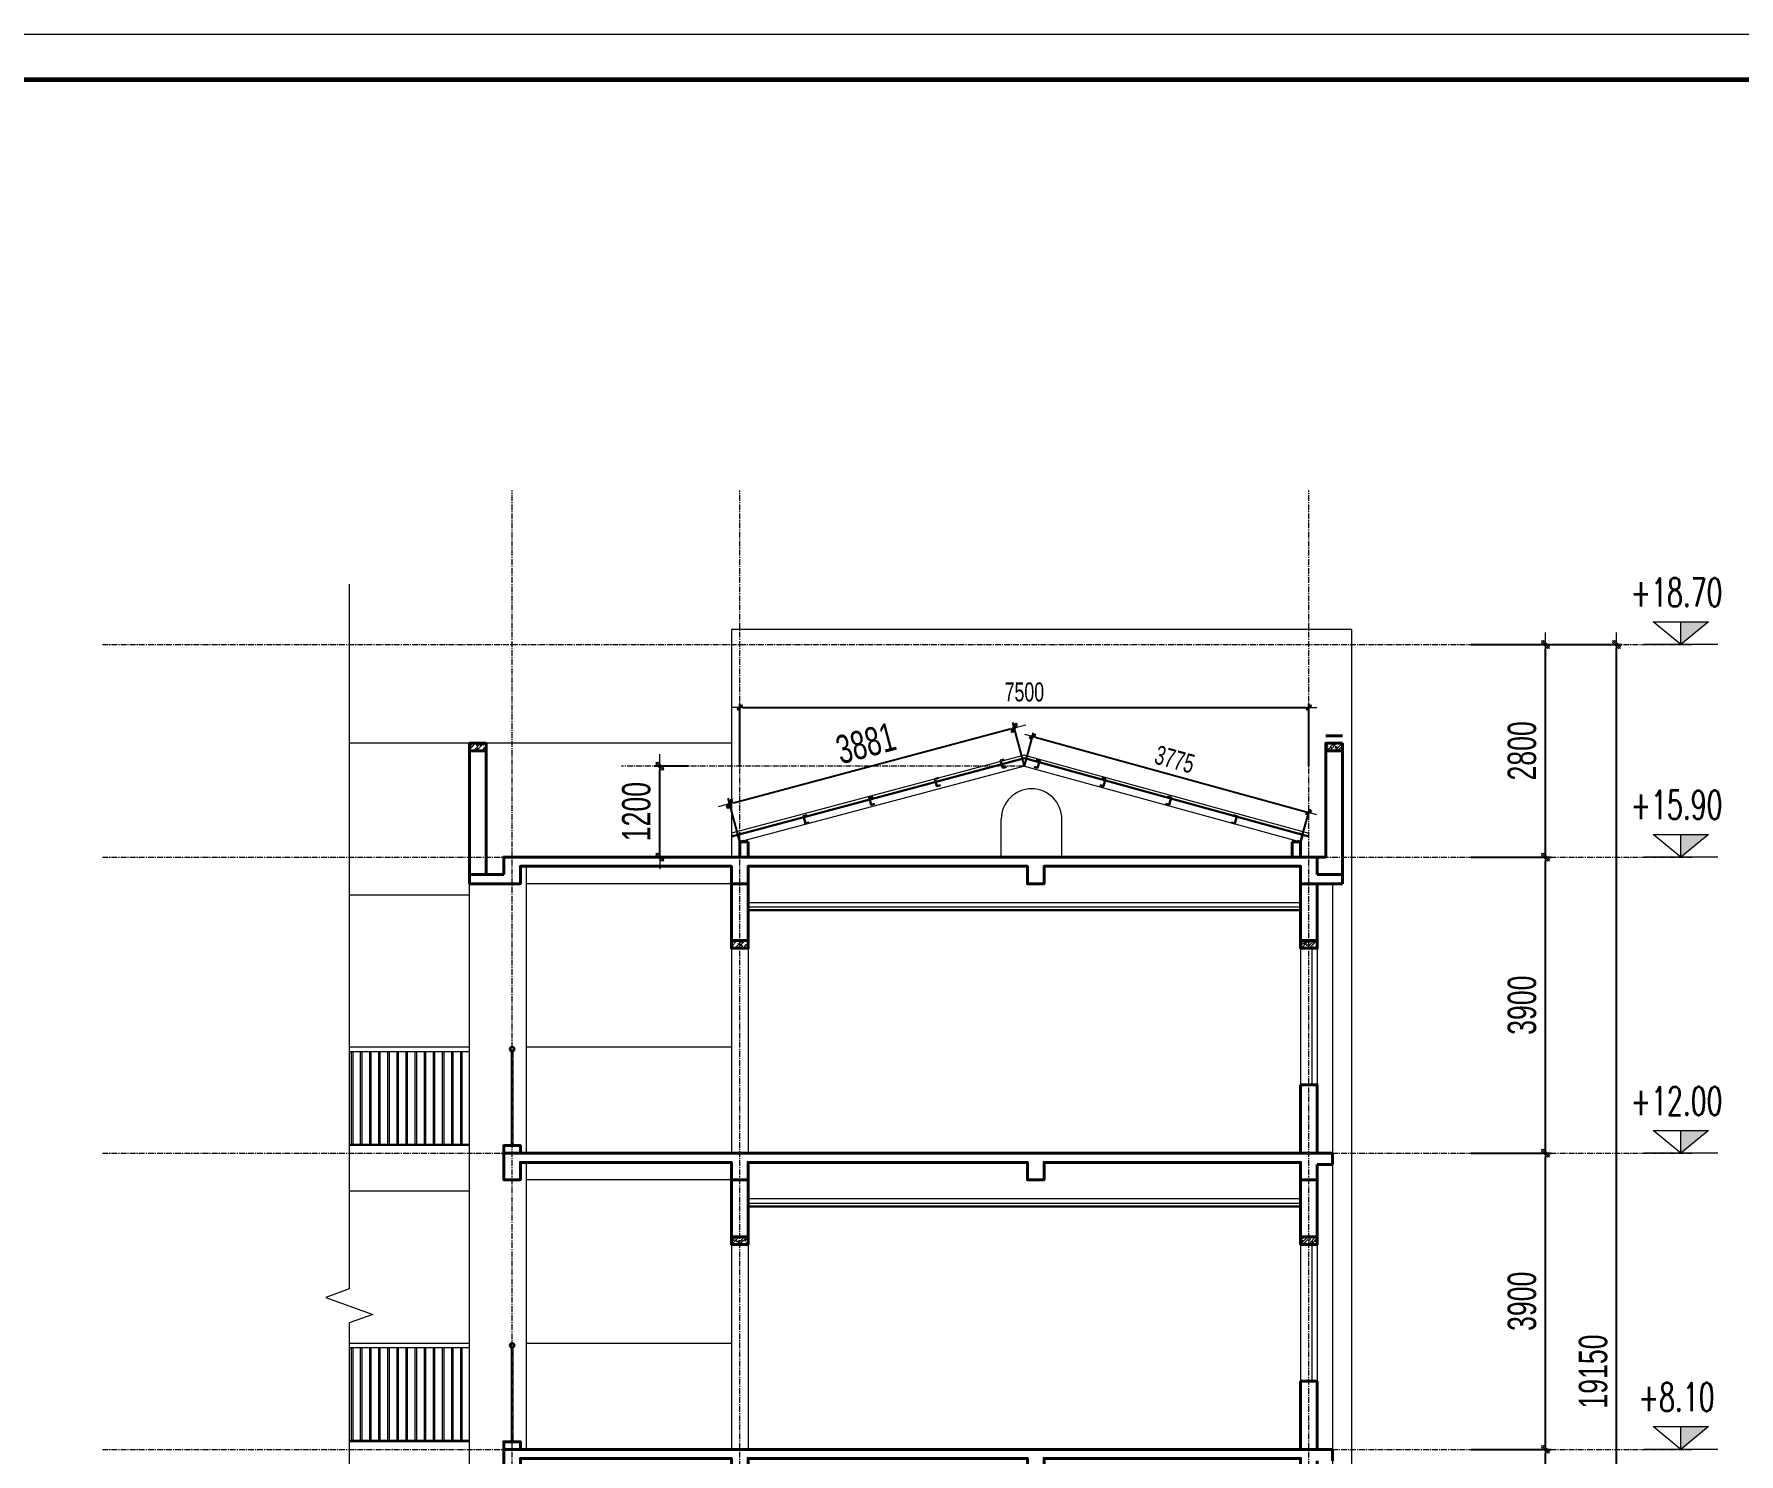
# Model space of a CAD drawing. Header units: millimetres. Extents: x 3174748 to 6019813, y -1021377 to -112338.
# Drawn here: x 3618243 to 3640705, y -275733 to -257033 of the extents above; entities that cross this region are included whole.
import ezdxf
from ezdxf.enums import TextEntityAlignment as Align
from ezdxf.xclip import XClip

# ---------------------------------------------------------------- set-up
doc = ezdxf.new("R2010")
doc.units = ezdxf.units.MM
doc.header["$LTSCALE"] = 60
doc.header["$MEASUREMENT"] = 0
doc.header["$XCLIPFRAME"] = 0
doc.linetypes.add('CENTER', pattern=[2, 1.25, -0.25, 0.25, -0.25])
doc.layers.get('DEFPOINTS').update_dxf_attribs({"lineweight": 0})
for name, color, linetype, lineweight in [('cat1', 30, 'Continuous', 40), ('cat2', 22, 'Continuous', 30), ('dim', 144, 'Continuous', 13), ('hatch1', 136, 'Continuous', 9), ('Khungten_LCDI', 7, 'Continuous', 5), ('LC Dim', 8, 'Continuous', 18), ('LC Text1', 3, 'Continuous', 20), ('LC Text2', 7, 'Continuous', 25), ('manh1', 67, 'Continuous', 13), ('manh2', 155, 'Continuous', 9), ('thay1', 63, 'Continuous', 18), ('thay2', 151, 'Continuous', 15), ('truc', 76, 'CENTER', 9)]:
    doc.layers.add(name, color=color, linetype=linetype, lineweight=lineweight)
doc.styles.add('HOATBIF', font='hoatbif.shx', dxfattribs={"width": 0.7})
doc.styles.add('Khungten', font='VHAVAN.TTF', dxfattribs={"width": 0.9, "height": 5000})
doc.styles.add('T1', font='Vnsimli.shx', dxfattribs={"width": 0.8})
doc.styles.add('Title', font='VHBLACK.TTF', dxfattribs={"width": 0.8})
doc.dimstyles.new('1-150', dxfattribs={"dimscale": 150, "dimtxt": 2.5, "dimasz": 0.35, "dimexe": 0.5, "dimexo": 0, "dimgap": 0.8, "dimtad": 1, "dimdec": 0, "dimzin": 0, "dimdsep": 46, "dimtxsty": 'HOATBIF', "dimblk1": 'DOT', "dimblk2": 'DOT', "dimsah": 1, "dimcen": -1, "dimdle": 1, "dimclrd": 256, "dimclre": 256, "dimclrt": 4, "dimadec": 3, "dimazin": 2, "dimtfac": 0.3333333333333333, "dimtdec": 0, "dimtix": 1, "dimtmove": 2, "dimatfit": 3, "dimldrblk": 'DOT', "dimfxl": 1, "dimtvp": 0.8333333333333334, "dimtolj": 1, "dimtzin": 0, "dimarcsym": 0})
doc.dimstyles.new('Copy of 1-100', dxfattribs={"dimscale": 100, "dimtxt": 2.5, "dimasz": 0.35, "dimexe": 0.5, "dimexo": 0, "dimgap": 0.8, "dimtad": 1, "dimdec": 0, "dimzin": 0, "dimdsep": 46, "dimtxsty": 'HOATBIF', "dimblk1": 'DOT', "dimblk2": 'DOT', "dimsah": 1, "dimcen": -1, "dimdle": 1, "dimclrd": 256, "dimclre": 256, "dimclrt": 4, "dimadec": 3, "dimazin": 2, "dimtfac": 0.3333333333333333, "dimtdec": 0, "dimtix": 1, "dimtmove": 2, "dimatfit": 3, "dimldrblk": 'DOT', "dimfxl": 1, "dimtvp": 0.8333333333333334, "dimtolj": 1, "dimtzin": 0, "dimarcsym": 0})

# ---------------------------------------------------------------- blocks, each defined once
blk = doc.blocks.new('lcdi fix H')
at = {"layer": 'DEFPOINTS', "lineweight": 0}
blk.add_lwpolyline([(-1199.999999582767, -14849.99999999255), (-1199.999999582767, 14849.99999999255), (40799.99891111255, 14849.99999999255), (40799.99891111255, -14849.99999999255)], close=True, dxfattribs=at)
at = {"layer": 'Khungten_LCDI', "color": 5, "lineweight": 60}
blk.add_lwpolyline([(0, -14649.99999999255), (0, 14649.99999999255), (40599.99891117215, 14649.99999999255), (40599.99891117215, -14649.99999999255)], close=True, dxfattribs=at)
at = {"color": 7, "style": 'Khungten', "width": 0.8}
for tag, p in [('REVISION', (39498.75262445211, -10746.30395446718)), ('NGAYHT', (39546.07413610816, -11609.37091637403))]:
    blk.add_attdef(tag, text='', height=199.998925739526, dxfattribs=at).set_placement(p, align=Align.CENTER)
at = {"layer": 'LC Text1', "style": 'Title', "width": 3.882085004838569}
for tag, p, p2 in [('TENBANVE1', (36912.6576448679, -8885.760238945484), (40339.14494544268, -8885.760238945484)), ('TENBANVE2', (36912.6576448679, -9562.465564332902), (40339.14494544268, -9562.465564332902))]:
    blk.add_attdef(tag, text='', height=249.9999935159642, dxfattribs=at).set_placement(p, p2, align=Align.FIT)
at = {"layer": 'LC Text1', "style": 'Title', "width": 0.7}
blk.add_attdef('SOBANVE', text='', height=249.9999935159642, dxfattribs=at).set_placement((39561.98223525286, -13896.18071823567), align=Align.CENTER)
blk = doc.blocks.new('Caodo1')
at = {"layer": 'LC Text1'}
blk.add_hatch(color=4, dxfattribs=at).paths.add_polyline_path([(3.638e-12, 200.210680454169), (3.638e-12, 3.166521039738275e-15), (243.3882687822297, 200.210680454169)])
at = {"layer": 'LC Text1', "color": 4}
for p, q in [((3.638e-12, 0), (3.638e-12, 200.2106804541654)), ((323.6303984126134, 0), (-323.6303984126098, 0))]:
    blk.add_line(p, q, dxfattribs=at)
blk.add_lwpolyline([(-243.3882687822297, 200.210680454169), (243.3882687822297, 200.210680454169), (3.638e-12, 0), (3.638e-12, 0)], close=True, dxfattribs=at)
at = {"layer": 'LC Text1', "color": 4, "style": 'T1', "width": 0.8}
blk.add_attdef('%%P0,00', text='', height=250, dxfattribs=at).set_placement((-39.04586973765618, 459.5053816559738), align=Align.MIDDLE_CENTER)
blk = doc.blocks.new('*U62')
at = {"layer": 'manh2'}
for p, q in [((-9.999999999941792, 609.9999999999127), (-10, -609.9999999999127)), ((10.00000000005821, 609.9999999999127), (10, -609.9999999999127))]:
    blk.add_line(p, q, dxfattribs=at)
blk = doc.blocks.new('*U63')
at = {"layer": 'thay1', "color": 0, "linetype": 'ByBlock', "lineweight": -2, "transparency": 16777216}
for p in [(0, 0), (120, 0), (240, 0), (360, 0), (480, 0), (600, 0), (720, 0), (840, 0), (960, 0), (1080, 0), (1200, 0), (1320, 0), (1440, 0), (1560, 0), (1680, 0), (1800, 0)]:
    blk.add_blockref('*U62', p, dxfattribs=at)
blk = doc.blocks.new('*U64')
at = {"layer": 'manh2'}
for p, q in [((-9.999999999941792, 609.9999999999127), (-10, -609.9999999999127)), ((10.00000000005821, 609.9999999999127), (10, -609.9999999999127))]:
    blk.add_line(p, q, dxfattribs=at)
blk = doc.blocks.new('*U65')
at = {"layer": 'thay1', "color": 0, "linetype": 'ByBlock', "lineweight": -2, "transparency": 16777216}
for p in [(0, 0), (120, 0), (240, 0), (360, 0), (480, 0), (600, 0), (720, 0), (840, 0), (960, 0), (1080, 0), (1200, 0), (1320, 0), (1440, 0), (1560, 0), (1680, 0), (1800, 0)]:
    blk.add_blockref('*U64', p, dxfattribs=at)
blk = doc.blocks.new('*U66')
at = {"layer": 'manh2'}
for p, q in [((-9.999999999941792, 609.9999999999127), (-10, -609.9999999999127)), ((10.00000000005821, 609.9999999999127), (10, -609.9999999999127))]:
    blk.add_line(p, q, dxfattribs=at)
blk = doc.blocks.new('*U67')
at = {"layer": 'thay1', "color": 0, "linetype": 'ByBlock', "lineweight": -2, "transparency": 16777216}
for p in [(0, 0), (120, 0), (240, 0), (360, 0), (480, 0), (600, 0), (720, 0), (840, 0), (960, 0), (1080, 0), (1200, 0), (1320, 0), (1440, 0)]:
    blk.add_blockref('*U66', p, dxfattribs=at)
blk = doc.blocks.new('A$C10AB3DFB')
at = {"layer": 'manh2'}
blk.add_line((5730.001308825391, 620.0007707948971), (0.001308825449086726, 620.0007707943732), dxfattribs=at)
at = {"layer": 'thay1'}
for p, q in [((0.001308825449086726, 600.0007707944605), (5730.001308825449, 600.000770794446)), ((0.001308825507294387, 0.0007707944459980354), (5730.001308825507, 0.0007707944459980354))]:
    blk.add_line(p, q, dxfattribs=at)
at = {"layer": 'thay2'}
for p, q in [((5730.001308825333, 1900.000770794912), (0.001308825332671404, 1900.000770794388)), ((5730.001308825333, 1840.000770794926), (0.001308825332671404, 1840.000770794388)), ((2020.001308825274, 620.0007707945333), (2020.0013088251, 1840.000770794548)), ((2080.001308825274, 620.0007707945333), (2080.0013088251, 1840.000770794548)), ((3740.001308824983, 620.0007707945624), (3740.001308825158, 1840.000770794577)), ((3800.001308824983, 620.0007707945624), (3800.001308825158, 1840.000770794577))]:
    blk.add_line(p, q, dxfattribs=at)
at = {"layer": 'thay1'}
for name, p in [('*U63', (110.0013088252745, 1230.000770794475)), ('*U67', (2190.001308825042, 1230.000770794664)), ('*U65', (3910.0013088251, 1230.000770793922))]:
    blk.add_blockref(name, p, dxfattribs=at)
blk = doc.blocks.new('A$C39BC2473')
at = {"layer": 'cat2'}
blk.add_lwpolyline([(49.99752712622285, 100.0005975617096), (-0.002472873777151108, 100.0005975617096), (-0.002472873777151108, 0.0005975617095828056), (49.99752712622285, 0.0005975617095828056)], dxfattribs=at)
blk = doc.blocks.new('*U81')
at = {"layer": 'cat1', "xscale": 0.9999920140410059, "yscale": 0.9999920140410059, "zscale": 0.9999920140410059}
blk.add_blockref('A$C39BC2473', (-24.99732749699627, -50.00019825898777), dxfattribs=at)
blk = doc.blocks.new('*U82')
at = {"layer": 'cat1', "color": 0, "linetype": 'ByBlock', "lineweight": -2, "transparency": 16777216}
for p in [(0, 0), (899.9928126369053, 0), (1799.985625273811, 0), (2699.978437910716, 0), (3599.971250547621, 0)]:
    blk.add_blockref('*U81', p, dxfattribs=at)
blk = doc.blocks.new('A$C4DEF5056')
at = {"layer": 'cat2'}
blk.add_lwpolyline([(19.9946673559607, 19.99965973699), (39.99466735601891, 19.99965973699), (39.99466735601891, -0.0003402631264179945), (19.9946673559607, -0.0003402631264179945)], close=True, dxfattribs=at)
blk.add_circle((29.99466735601891, 1269.999659736641), 30, dxfattribs=at)
at = {"layer": 'manh2'}
blk.add_lwpolyline([(19.99466735590249, 1239.999659736874), (39.9946673559607, 1239.999659736874), (39.99466735601891, 19.99965973699), (19.9946673559607, 19.99965973699)], close=True, dxfattribs=at)
blk = doc.blocks.new('A$C734D07D0')
at = {"layer": 'hatch1'}
h = blk.add_hatch(dxfattribs=at)
h.set_pattern_fill('BTCT', color=256, scale=20)
h.set_pattern_definition([(49.99999999999999, (-237974.3305179877, 109918.8132053318), (143.4520365201507, -12.55042699651902), [15, -165]), (355, (-237974.3305179877, 109918.8132053318), (-27.7502667226, 150.4384267400024), [12, -132]), (100.4514, (-237962.3761819877, 109917.7673373318), (115.7018763428043, 137.8879084121907), [12.748038, -140.2284224]), (46.18420000000001, (-237974.3305179877, 109958.8132053318), (213.4482097251289, -33.10380286580362), [22.5, -247.5]), (96.6356, (-237956.5431689877, 109956.0545439318), (186.9325411097407, 194.8235741800883), [19.1220576, -210.3426]), (351.1842, (-237974.3305179877, 109958.8132053318), (186.9323890267254, 194.8237201850649), [18, -198]), (21, (-237954.3305179877, 109948.8132053318), (119.3814104236923, -80.52377813306776), [15, -165]), (326.0000000000001, (-237954.3305179877, 109948.8132053318), (48.66306638431634, 145.0300090093706), [12, -132]), (71.4514, (-237944.3820713877, 109942.1028841318), (168.044525716298, 64.50609934199048), [12.748038, -140.2284224]), (37.50000000000001, (-237974.3305179877, 109918.8132053318), (2.431971063458134, 66.5787707662623), [0, -130.4, 0, -134, 0, -132.5]), (7.499999999999999, (-237974.3305179877, 109918.8132053318), (52.61390748842972, 78.88234237647205), [0, -76.39999999999999, 0, -127.4, 0, -50.5]), (327.5, (-238018.9305179877, 109918.8132053318), (106.7644872344818, -4.510974346875951), [0, -50, 0, -156, 0, -207]), (317.5, (-238038.9305179877, 109918.8132053318), (116.6372338684772, 20.02099646646354), [0, -65, 0, -103.6, 0, -147]), (45, (-237974.3305179877, 109918.8132053318), (-53.03300858899107, 53.03300858899107), []), (45, (-237938.9751789877, 109918.8132053318), (-53.03300858899107, 53.03300858899107), [])])
h.paths.add_polyline_path([(220.0007512932061, 100.0004454837326), (0.0007512932061217725, 100.0004454837326), (0.0007512932061217725, 0.0004454837326193228), (220.0007512932061, 0.0004454837326193228)])
at = {"layer": 'cat1'}
blk.add_lwpolyline([(220.0007512932061, 100.0004454837326), (0.0007512932061217725, 100.0004454837326), (0.0007512932061217725, 0.0004454837326193228), (220.0007512932061, 0.0004454837326193228)], close=True, dxfattribs=at)
blk = doc.blocks.new('*U83')
at = {"layer": 'cat1', "xscale": 0.9999920140410059, "yscale": 0.9999920140410059, "zscale": 0.9999920140410059}
blk.add_blockref('A$C39BC2473', (-24.99732749699627, -50.00019825898777), dxfattribs=at)
blk = doc.blocks.new('*U84')
at = {"layer": 'cat1', "color": 0, "linetype": 'ByBlock', "lineweight": -2, "transparency": 16777216}
for p in [(0, 0), (899.9928126369053, 0), (1799.985625273811, 0), (2699.978437910716, 0), (3599.971250547621, 0)]:
    blk.add_blockref('*U83', p, dxfattribs=at)
blk = doc.blocks.new('DOT')
at = {"layer": 'LC Dim'}
blk.add_line((-3, 0), (3, 0), dxfattribs=at)
at = {"layer": 'LC Dim', "color": 4}
blk.add_line((-1, -1), (1, 1), dxfattribs=at)
blk.add_lwpolyline([(0.5, 1), (-1, -0.5), (-0.5, -1), (1, 0.5)], close=True, dxfattribs=at)
blk = doc.blocks.new('*D89')
at = {"layer": 'DEFPOINTS', "color": 0, "transparency": 16777216}
for p in [(3626486.605682939, -266673.4227383562), (3626862.357722565, -266673.4227383562), (3626862.357722565, -267873.4227383562)]:
    blk.add_point(p, dxfattribs=at)
at = {"layer": 'dim', "lineweight": -2, "transparency": 16777216}
for p, q in [((3626862.357722565, -266673.4227383562), (3626411.605682939, -266673.4227383562)), ((3626486.605682939, -267820.9227383562), (3626486.605682939, -266725.9227383562)), ((3626862.357722565, -267873.4227383562), (3626411.605682939, -267873.4227383562))]:
    blk.add_line(p, q, dxfattribs=at)
at = {"layer": 'dim', "lineweight": -2, "transparency": 16777216, "xscale": 52.5, "yscale": 52.5, "zscale": 52.5}
for p, rotation in [((3626486.605682939, -266673.4227383562), 90), ((3626486.605682939, -267873.4227383562), 270)]:
    blk.add_blockref('DOT', p, dxfattribs=dict(at, rotation=rotation))
at = {"layer": 'dim', "color": 4, "transparency": 16777216, "insert": (3626179.105682938, -267273.4227383572), "char_height": 375, "attachment_point": 5, "rotation": 90, "style": 'HOATBIF'}
blk.add_mtext('\\A1;1200', dxfattribs=at)
blk = doc.blocks.new('A$C343C5123')
at = {"layer": 'truc'}
for p, q in [((3344.065156405384, -0.0006175327580422163), (3344.065156405326, 26899.47030313342)), ((6343.293217395432, -0.0006175092421472073), (6343.293217395374, 26899.47030315688)), ((13843.2932173718, -0.0006175327580422163), (13843.29321737174, 26899.47030313336)), ((-2053.319474752992, 24867.995795378), (18888.5409660833, 24867.995795378)), ((-2053.319474752992, 22067.995795378), (18888.5409660833, 22067.995795378)), ((-2053.319474752992, 18167.995795378), (18888.5409660833, 18167.995795378)), ((-2053.319474752992, 14267.995795378), (18888.5409660833, 14267.995795378)), ((-2053.319474752992, 10367.995795378), (18888.5409660833, 10367.995795378)), ((-2053.319474752992, 6167.995795377996), (18888.5409660833, 6167.995795377996))]:
    blk.add_line(p, q, dxfattribs=at)
blk = doc.blocks.new('*D116')
at = {"layer": 'DEFPOINTS', "color": 0, "transparency": 16777216}
for p in [(3637179.270302444, -275673.4227383559), (3638156.117911292, -275673.4227383559), (3637179.270302444, -279573.4227383559)]:
    blk.add_point(p, dxfattribs=at)
at = {"layer": 'dim', "lineweight": -2, "transparency": 16777216}
for p, q in [((3637179.270302444, -275673.4227383559), (3638231.117911292, -275673.4227383559)), ((3638156.117911292, -279520.9227383559), (3638156.117911292, -275725.9227383559)), ((3637179.270302444, -279573.4227383559), (3638231.117911292, -279573.4227383559))]:
    blk.add_line(p, q, dxfattribs=at)
at = {"layer": 'dim', "lineweight": -2, "transparency": 16777216, "xscale": 52.5, "yscale": 52.5, "zscale": 52.5}
for p, rotation in [((3638156.117911292, -275673.4227383559), 90), ((3638156.117911292, -279573.4227383559), 270)]:
    blk.add_blockref('DOT', p, dxfattribs=dict(at, rotation=rotation))
at = {"layer": 'dim', "color": 4, "transparency": 16777216, "insert": (3637848.617911291, -277623.4227383569), "char_height": 375, "attachment_point": 5, "rotation": 90, "style": 'HOATBIF'}
blk.add_mtext('\\A1;3900', dxfattribs=at)
blk = doc.blocks.new('*D117')
at = {"layer": 'DEFPOINTS', "color": 0, "transparency": 16777216}
for p in [(3637179.270302444, -271773.4227383559), (3638156.117911292, -271773.4227383559), (3637179.270302444, -275673.4227383559)]:
    blk.add_point(p, dxfattribs=at)
at = {"layer": 'dim', "lineweight": -2, "transparency": 16777216}
for p, q in [((3637179.270302444, -271773.4227383559), (3638231.117911292, -271773.4227383559)), ((3638156.117911292, -275620.9227383559), (3638156.117911292, -271825.9227383559)), ((3637179.270302444, -275673.4227383559), (3638231.117911292, -275673.4227383559))]:
    blk.add_line(p, q, dxfattribs=at)
at = {"layer": 'dim', "lineweight": -2, "transparency": 16777216, "xscale": 52.5, "yscale": 52.5, "zscale": 52.5}
for p, rotation in [((3638156.117911292, -271773.4227383559), 90), ((3638156.117911292, -275673.4227383559), 270)]:
    blk.add_blockref('DOT', p, dxfattribs=dict(at, rotation=rotation))
at = {"layer": 'dim', "color": 4, "transparency": 16777216, "insert": (3637848.617911291, -273723.4227383569), "char_height": 375, "attachment_point": 5, "rotation": 90, "style": 'HOATBIF'}
blk.add_mtext('\\A1;3900', dxfattribs=at)
blk = doc.blocks.new('*D118')
at = {"layer": 'DEFPOINTS', "color": 0, "transparency": 16777216}
for p in [(3637179.270302444, -267873.4227383559), (3638156.117911293, -267873.4227383559), (3637179.270302444, -271773.4227383559)]:
    blk.add_point(p, dxfattribs=at)
at = {"layer": 'dim', "lineweight": -2, "transparency": 16777216}
for p, q in [((3637179.270302444, -267873.4227383559), (3638231.117911293, -267873.4227383559)), ((3638156.117911293, -271720.9227383559), (3638156.117911293, -267925.9227383559)), ((3637179.270302444, -271773.4227383559), (3638231.117911293, -271773.4227383559))]:
    blk.add_line(p, q, dxfattribs=at)
at = {"layer": 'dim', "lineweight": -2, "transparency": 16777216, "xscale": 52.5, "yscale": 52.5, "zscale": 52.5}
for p, rotation in [((3638156.117911293, -267873.4227383559), 90), ((3638156.117911293, -271773.4227383559), 270)]:
    blk.add_blockref('DOT', p, dxfattribs=dict(at, rotation=rotation))
at = {"layer": 'dim', "color": 4, "transparency": 16777216, "insert": (3637848.617911292, -269823.4227383569), "char_height": 375, "attachment_point": 5, "rotation": 90, "style": 'HOATBIF'}
blk.add_mtext('\\A1;3900', dxfattribs=at)
blk = doc.blocks.new('*D119')
at = {"layer": 'DEFPOINTS', "color": 0, "transparency": 16777216}
for p in [(3637179.270302444, -265073.4227383559), (3638156.117911293, -265073.4227383559), (3637179.270302444, -267873.4227383559)]:
    blk.add_point(p, dxfattribs=at)
at = {"layer": 'dim', "lineweight": -2, "transparency": 16777216}
for p, q in [((3637179.270302444, -265073.4227383559), (3638231.117911293, -265073.4227383559)), ((3638156.117911293, -267820.9227383559), (3638156.117911293, -265125.9227383559)), ((3637179.270302444, -267873.4227383559), (3638231.117911293, -267873.4227383559))]:
    blk.add_line(p, q, dxfattribs=at)
at = {"layer": 'dim', "lineweight": -2, "transparency": 16777216, "xscale": 52.5, "yscale": 52.5, "zscale": 52.5}
for p, rotation in [((3638156.117911293, -265073.4227383559), 90), ((3638156.117911293, -267873.4227383559), 270)]:
    blk.add_blockref('DOT', p, dxfattribs=dict(at, rotation=rotation))
at = {"layer": 'dim', "color": 4, "transparency": 16777216, "insert": (3637848.617911292, -266473.4227383569), "char_height": 375, "attachment_point": 5, "rotation": 90, "style": 'HOATBIF'}
blk.add_mtext('\\A1;2800', dxfattribs=at)
blk = doc.blocks.new('*D120')
at = {"layer": 'DEFPOINTS', "color": 0, "transparency": 16777216}
for p in [(3637179.270302444, -265073.4227383559), (3639093.617911293, -265073.4227383559), (3637179.270302444, -284223.4227383559)]:
    blk.add_point(p, dxfattribs=at)
at = {"layer": 'dim', "lineweight": -2, "transparency": 16777216}
for p, q in [((3637179.270302444, -265073.4227383559), (3639168.617911293, -265073.4227383559)), ((3639093.617911293, -284170.9227383559), (3639093.617911293, -265125.9227383559)), ((3637179.270302444, -284223.4227383559), (3639168.617911293, -284223.4227383559))]:
    blk.add_line(p, q, dxfattribs=at)
at = {"layer": 'dim', "lineweight": -2, "transparency": 16777216, "xscale": 52.5, "yscale": 52.5, "zscale": 52.5}
for p, rotation in [((3639093.617911293, -265073.4227383559), 90), ((3639093.617911293, -284223.4227383559), 270)]:
    blk.add_blockref('DOT', p, dxfattribs=dict(at, rotation=rotation))
at = {"layer": 'dim', "color": 4, "transparency": 16777216, "insert": (3638786.117911292, -274648.4227383569), "char_height": 375, "attachment_point": 5, "rotation": 90, "style": 'HOATBIF'}
blk.add_mtext('\\A1;19150', dxfattribs=at)
blk = doc.blocks.new('*D271')
at = {"layer": 'DEFPOINTS', "color": 0, "transparency": 16777216}
for p in [(3631156.555878004, -266170.7309922701), (3631290.607010305, -266673.4227383562), (3627540.607010317, -267673.4227384352)]:
    blk.add_point(p, dxfattribs=at)
at = {"layer": 'dim', "lineweight": -2, "transparency": 16777216}
for p, q in [((3631290.607010305, -266673.4227383562), (3631137.231179211, -266098.2633718002)), ((3627457.283212345, -267157.2037031936), (3631105.828543675, -266184.2582814255)), ((3627540.607010317, -267673.4227384352), (3627387.231179223, -267098.2633718792))]:
    blk.add_line(p, q, dxfattribs=at)
at = {"layer": 'dim', "lineweight": -2, "transparency": 16777216, "xscale": 52.5, "yscale": 52.5, "zscale": 52.5}
for p, rotation in [((3631156.555878004, -266170.7309922701), 14.93141717931117), ((3627406.555878016, -267170.7309923491), 194.9314171793112)]:
    blk.add_blockref('DOT', p, dxfattribs=dict(at, rotation=rotation))
at = {"layer": 'dim', "color": 4, "transparency": 16777216, "insert": (3629202.324612956, -266373.6137483838), "char_height": 375, "attachment_point": 5, "rotation": 14.93141717931117, "style": 'HOATBIF'}
blk.add_mtext('\\A1;3881', dxfattribs=at)
blk = doc.blocks.new('*D272')
at = {"layer": 'DEFPOINTS', "color": 0, "ltscale": 0.3, "transparency": 16777216}
for p in [(3635040.607010293, -265904), (3627540.607010317, -266673.4227383561), (3635040.607010293, -266673.4227383561)]:
    blk.add_point(p, dxfattribs=at)
at = {"layer": 'dim', "lineweight": -2, "ltscale": 0.3, "transparency": 16777216}
for p, q in [((3627540.607010317, -266673.4227383561), (3627540.607010317, -265854)), ((3627575.607010317, -265904), (3635005.607010293, -265904)), ((3635040.607010293, -266673.4227383561), (3635040.607010293, -265854))]:
    blk.add_line(p, q, dxfattribs=at)
at = {"layer": 'dim', "lineweight": -2, "ltscale": 0.3, "transparency": 16777216, "xscale": 35, "yscale": 35, "zscale": 35, "rotation": 180}
blk.add_blockref('DOT', (3627540.607010317, -265904), dxfattribs=at)
at = {"layer": 'dim', "lineweight": -2, "ltscale": 0.3, "transparency": 16777216, "xscale": 35, "yscale": 35, "zscale": 35}
blk.add_blockref('DOT', (3635040.607010293, -265904), dxfattribs=at)
at = {"layer": 'dim', "color": 4, "ltscale": 0.3, "transparency": 16777216, "insert": (3631290.607010305, -265699), "char_height": 250, "attachment_point": 5, "style": 'HOATBIF'}
blk.add_mtext('\\A1;7500', dxfattribs=at)
blk = doc.blocks.new('*D273')
at = {"layer": 'DEFPOINTS', "color": 0, "ltscale": 0.3, "transparency": 16777216}
for p in [(3631290.607010305, -266673.4227383561), (3635037.578417001, -267284.0468178589), (3634930.60701027, -267673.4227383559)]:
    blk.add_point(p, dxfattribs=at)
at = {"layer": 'dim', "lineweight": -2, "ltscale": 0.3, "transparency": 16777216}
for p, q in [((3631290.607010305, -266673.4227383561), (3631410.82392651, -266235.8331633742)), ((3631431.327975175, -266293.3186744909), (3635003.828858862, -267274.7749612272)), ((3634930.60701027, -267673.4227383559), (3635050.823926475, -267235.8331633741))]:
    blk.add_line(p, q, dxfattribs=at)
at = {"layer": 'dim', "lineweight": -2, "ltscale": 0.3, "transparency": 16777216, "xscale": 35, "yscale": 35, "zscale": 35}
for p, rotation in [((3631397.578417036, -266284.0468178591), 164.6383836880134), ((3635037.578417001, -267284.0468178589), 344.6383836880134)]:
    blk.add_blockref('DOT', p, dxfattribs=dict(at, rotation=rotation))
at = {"layer": 'dim', "color": 4, "ltscale": 0.3, "transparency": 16777216, "insert": (3633271.885005861, -266586.3708344718), "char_height": 250, "attachment_point": 5, "rotation": 344.63838368801345, "style": 'HOATBIF'}
blk.add_mtext('\\A1;3775', dxfattribs=at)

msp = doc.modelspace()

# ---------------------------------------------------------------- linework, layer by layer
at = {"layer": 'cat1'}
for p, q in [((3623980.607010318, -266373.422738354), (3624200.607010318, -266373.422738354)), ((3623980.607010318, -268223.4227383561), (3623980.607010318, -266373.422738354)), ((3624200.607010318, -268103.4227383561), (3624200.607010318, -266373.422738354)), ((3635480.60701027, -266273.4227383542), (3635260.60701027, -266273.4227383567)), ((3635260.60701027, -266373.4227383542), (3635260.60701027, -267873.4227383563)), ((3635260.60701027, -266373.4227383542), (3635480.60701027, -266373.4227383542)), ((3635480.60701027, -266373.4227383542), (3635480.60701027, -268223.4227383563)), ((3627540.607010294, -267873.4227383561), (3627540.607010294, -267673.4227383561)), ((3627540.607010294, -267673.4227383561), (3627650.607010294, -267673.4227383561)), ((3627650.607010294, -267673.4227383561), (3627650.607010294, -267873.4227383561)), ((3634820.60701027, -267873.4227383563), (3634820.60701027, -267673.4227383563)), ((3634820.60701027, -267673.4227383563), (3634930.60701027, -267673.4227383563)), ((3634930.60701027, -267673.4227383563), (3634930.60701027, -267873.4227383563)), ((3635150.60701027, -267873.4227383563), (3635260.60701027, -267873.4227383563)), ((3624431.378949328, -268103.4227383561), (3623980.607010318, -268103.4227383561)), ((3634930.60701027, -267993.4227383563), (3634930.60701027, -269073.4227383563)), ((3635150.60701027, -268103.4227383563), (3635480.60701027, -268103.4227383563)), ((3624431.378949328, -268223.4227383561), (3623980.607010318, -268223.4227383561)), ((3627430.607010294, -268223.4227383561), (3627430.607010294, -269073.4215103501)), ((3627650.607010294, -268223.4227383561), (3627650.607010294, -269073.4215103501)), ((3635150.60701027, -268223.4227383563), (3635150.60701027, -269073.4227383563)), ((3635150.60701027, -268223.4227383563), (3635480.60701027, -268223.4227383563)), ((3627430.607010294, -269073.4215103501), (3627650.607010294, -269073.4215103501)), ((3635150.60701027, -269073.4227383563), (3634930.60701027, -269073.4227383563)), ((3635150.60701027, -270873.4227383563), (3634930.60701027, -270873.4227383563)), ((3634930.60701027, -270873.4227383563), (3634930.60701027, -271773.4227383561)), ((3635150.60701027, -270873.4227383563), (3635150.60701027, -271773.4227383561)), ((3635350.60701027, -271773.4227383561), (3635150.60701027, -271773.4227383561)), ((3635350.60701027, -271773.4227383561), (3635350.60701027, -271923.4227383561)), ((3634930.60701027, -271893.4227383561), (3634930.60701027, -272973.4227383563)), ((3635350.60701027, -271923.4227383561), (3635150.60701027, -271923.4227383561)), ((3635150.60701027, -271923.4227383558), (3635150.60701027, -272973.4227383563)), ((3627430.607010294, -272123.4227383561), (3627430.607010294, -272973.4215103501)), ((3627650.607010294, -272123.4227383561), (3627650.607010294, -272973.4215103501)), ((3627430.607010294, -272973.4215103501), (3627650.607010294, -272973.4215103501)), ((3635150.60701027, -272973.4227383563), (3634930.60701027, -272973.4227383563)), ((3635150.60701027, -274773.4227383563), (3634930.60701027, -274773.4227383563)), ((3634930.60701027, -274773.4227383563), (3634930.60701027, -275673.4227383561)), ((3635150.60701027, -274773.4227383563), (3635150.60701027, -275673.4227383561)), ((3635350.60701027, -275673.4227383561), (3635150.60701027, -275673.4227383561)), ((3635350.60701027, -275673.4227383561), (3635350.60701027, -275823.4227383561))]:
    msp.add_line(p, q, dxfattribs=at)
for points in [[(3635150.60701027, -268103.4227383563), (3635150.60701027, -267873.4227383561), (3624431.378949328, -267873.4227383561), (3624431.378949328, -268103.4227383561)], [(3624431.378949328, -268223.4227383561), (3624651.378949328, -268223.4227383561), (3624651.378949328, -267993.4227383561), (3627430.607010318, -267993.4227383561), (3627430.607010318, -268223.4227383561), (3627650.607010318, -268223.4227383561), (3627650.607010318, -267993.4227383561), (3631330.607010294, -267993.4227383561), (3631330.607010294, -268223.4227383561), (3631550.607010294, -268223.4227383561), (3631550.607010294, -267993.4227383561), (3634930.60701027, -267993.4227383561), (3634930.60701027, -268223.4227383561), (3635150.60701027, -268223.4227383558)], [(3635150.60701027, -271773.4227383561), (3624431.378949328, -271773.4227383561), (3624431.378949328, -272123.4227383561), (3624651.378949328, -272123.4227383561), (3624651.378949328, -271893.4227383561), (3627430.607010318, -271893.4227383561), (3627430.607010318, -272123.4227383561), (3627650.607010318, -272123.4227383561), (3627650.607010318, -271893.4227383561), (3631330.607010294, -271893.4227383561), (3631330.607010294, -272123.4227383561), (3631550.607010294, -272123.4227383561), (3631550.607010294, -271893.4227383561), (3634930.60701027, -271893.4227383561), (3634930.60701027, -272123.4227383561), (3635150.60701027, -272123.4227383558)], [(3635150.60701027, -275673.4227383561), (3624431.378949328, -275673.4227383561), (3624431.378949328, -276023.4227383561), (3624651.378949328, -276023.4227383561), (3624651.378949328, -275793.4227383561), (3627430.607010318, -275793.4227383561), (3627430.607010318, -276023.4227383561), (3627650.607010318, -276023.4227383561), (3627650.607010318, -275793.4227383561), (3631330.607010294, -275793.4227383561), (3631330.607010294, -276023.4227383561), (3631550.607010294, -276023.4227383561), (3631550.607010294, -275793.4227383561), (3634930.60701027, -275793.4227383561), (3634930.60701027, -276023.4227383561), (3635150.60701027, -276023.4227383558), (3635150.60701027, -275823.4227383561)]]:
    msp.add_lwpolyline(points, dxfattribs=at)
for points in [[(3624431.378949328, -271773.4227383561), (3624651.378949304, -271773.4227383561), (3624651.378949304, -271673.4227383558), (3624431.378949328, -271673.4227383558)], [(3624431.378949328, -275673.4227383561), (3624651.378949304, -275673.4227383561), (3624651.378949304, -275573.4227383558), (3624431.378949328, -275573.4227383558)]]:
    msp.add_lwpolyline(points, close=True, dxfattribs=at)
at = {"layer": 'cat2'}
for p, q in [((3631290.607010304, -266569.6363956211), (3627430.607010318, -267600.1919511701)), ((3631290.607010304, -266569.6363956211), (3635040.60701027, -267600.1919511769)), ((3634930.60701027, -268573.4227383561), (3627650.607010294, -268573.4227383561)), ((3634930.60701027, -272473.4227383561), (3627650.607010294, -272473.4227383561))]:
    msp.add_line(p, q, dxfattribs=at)
at = {"layer": 'manh1'}
for p, q in [((3624730.607010318, -270373.4227383561), (3627430.607010318, -270373.4227383561)), ((3624730.607010318, -274273.4227383561), (3627430.607010318, -274273.4227383561))]:
    msp.add_line(p, q, dxfattribs=at)
at = {"layer": 'manh2', "linetype": 'Continuous'}
msp.add_lwpolyline([(3622396.014595057, -264279.8553076609), (3622396.014595057, -273558.8206541797), (3622086.923385368, -273671.3206541803), (3622705.105804747, -273896.3206541809), (3622396.014595057, -274008.8206541797), (3622396.014595057, -284917.703842612)], dxfattribs=at)
at = {"layer": 'thay1'}
for p, q in [((3635600.607010294, -264873.4227383561), (3627430.607010318, -264873.4227383561)), ((3627430.607010318, -264873.4227383561), (3627430.607010318, -267873.4227383561)), ((3635600.607010294, -264873.4227383561), (3635600.607010294, -284223.4227383561)), ((3627430.607010318, -266373.422738354), (3622396.014595057, -266373.422738354)), ((3631290.607010304, -266528.1218585272), (3627430.607010318, -267558.6774140762)), ((3631290.607010304, -266528.1218585272), (3635040.60701027, -267558.6774140829)), ((3631290.607010304, -266673.4227383561), (3627540.607010294, -267673.4227383561)), ((3631290.607010304, -266673.4227383561), (3634930.60701027, -267673.4227383561)), ((3630985.607010282, -267873.4227383561), (3630985.607010282, -267373.4227383561)), ((3631785.607010282, -267873.4227383561), (3631785.607010282, -267373.4227383561)), ((3635040.60701027, -267600.1919511771), (3635040.60701027, -267558.6774140832)), ((3624730.607010318, -271773.4227383561), (3624730.607010318, -267993.4227383561)), ((3623980.607010318, -268373.4227383561), (3622396.014595057, -268373.4227383561)), ((3623980.607010318, -284223.4227383566), (3623980.607010318, -268223.4227383561)), ((3627430.607010318, -268223.4227383561), (3624730.607010318, -268223.4227383561)), ((3635350.60701027, -268223.4227383563), (3635350.60701027, -279703.4227383616)), ((3634930.60701027, -268473.4227383561), (3627650.607010313, -268473.4227383561)), ((3627430.607010294, -269073.4227383555), (3627430.607010294, -271773.4227383561)), ((3627650.607010294, -269073.4227383555), (3627650.607010294, -271773.4227383561)), ((3634930.60701027, -269073.4227383563), (3634930.60701027, -270873.4227383563)), ((3635079.176651121, -269073.4227383563), (3635079.17665112, -270873.4227383563)), ((3635150.60701027, -269073.4227383563), (3635150.60701027, -270873.4227383563)), ((3624730.607010318, -275673.4227383561), (3624730.607010318, -271893.4227383561)), ((3627430.607010318, -272123.4227383561), (3624730.607010318, -272123.4227383561)), ((3634930.60701027, -272373.4227383561), (3627650.607010313, -272373.4227383561)), ((3627430.607010294, -272973.4227383555), (3627430.607010294, -275673.4227383561)), ((3627650.607010294, -272973.4227383555), (3627650.607010294, -275673.4227383561)), ((3634930.60701027, -272973.4227383563), (3634930.60701027, -274773.4227383563)), ((3635079.176651121, -272973.4227383563), (3635079.17665112, -274773.4227383563)), ((3635150.60701027, -272973.4227383563), (3635150.60701027, -274773.4227383563))]:
    msp.add_line(p, q, dxfattribs=at)
msp.add_arc((3631385.607010282, -267373.4227383561), 400, 0, 180, dxfattribs=at)
at = {"layer": 'thay2'}
for p, q in [((3634930.60701027, -268533.4227383561), (3627650.607010294, -268533.4227383561)), ((3634930.60701027, -272433.4227383561), (3627650.607010294, -272433.4227383561))]:
    msp.add_line(p, q, dxfattribs=at)
at = {"layer": 'truc'}
msp.add_line((3631290.607010304, -266673.4227383561), (3625980.97269689, -266673.4227383561), dxfattribs=at)

# ---------------------------------------------------------------- block references
at = {"layer": 'cat1'}
for name, p in [('A$C734D07D0', (3623980.606259025, -266473.4231838377)), ('A$C734D07D0', (3635260.606258977, -266473.4231838379)), ('A$C734D07D0', (3627430.606259001, -269073.4231838392)), ('A$C734D07D0', (3634930.606258977, -269073.42318384)), ('A$C4DEF5056', (3624511.384281948, -271673.4223980927)), ('A$C734D07D0', (3627430.606259001, -272973.4231838392)), ('A$C734D07D0', (3634930.606258977, -272973.42318384)), ('A$C4DEF5056', (3624511.384281948, -275573.4223980927))]:
    msp.add_blockref(name, p, dxfattribs=at)
at = {"layer": 'cat1', "rotation": 15.75309305580191}
msp.add_blockref('*U82', (3627551.093320757, -267618.5138376127), dxfattribs=at)
at = {"layer": 'cat1', "xscale": -1, "rotation": 344.2469069441981}
msp.add_blockref('*U84', (3634920.120699807, -267618.5138376127), dxfattribs=at)
at = {"layer": 'LC Text1'}
ref = msp.add_blockref('Caodo1', (3639941.473190455, -265073.4256616449), dxfattribs=dict(at, xscale=1.5, yscale=1.5, zscale=1.5))
ref.add_attrib('%%P0,00', '+18.70', dxfattribs={"layer": 'LC Text2', "height": 375, "style": 'T1', "width": 0.65}).set_placement((3639882.904385849, -264384.1675891608), align=Align.MIDDLE_CENTER)
ref = msp.add_blockref('Caodo1', (3639941.473190455, -267873.4256616449), dxfattribs=dict(at, xscale=1.5, yscale=1.5, zscale=1.5))
ref.add_attrib('%%P0,00', '+15.90', dxfattribs={"layer": 'LC Text2', "height": 375, "style": 'T1', "width": 0.65}).set_placement((3639882.904385849, -267184.1675891608), align=Align.MIDDLE_CENTER)
ref = msp.add_blockref('Caodo1', (3639941.473190436, -271773.4256616142), dxfattribs=dict(at, xscale=1.5, yscale=1.5, zscale=1.5))
ref.add_attrib('%%P0,00', '+12.00', dxfattribs={"layer": 'LC Text2', "height": 375, "style": 'T1', "width": 0.65}).set_placement((3639882.90438583, -271084.1675891301), align=Align.MIDDLE_CENTER)
ref = msp.add_blockref('Caodo1', (3639941.473190417, -275673.4256616123), dxfattribs=dict(at, xscale=1.5, yscale=1.5, zscale=1.5))
ref.add_attrib('%%P0,00', '+8.10', dxfattribs={"layer": 'LC Text2', "height": 375, "style": 'T1', "width": 0.65}).set_placement((3639882.904385811, -274984.1675891284), align=Align.MIDDLE_CENTER)
at = {"layer": 'thay1', "ltscale": 2, "xscale": 3.000002513308824, "yscale": 3.000002513308824, "zscale": 3.000002513308824}
msp.add_blockref('lcdi fix H', (3554014.013397866, -301582.6659684727), dxfattribs=at)
at = {"layer": 'thay1'}
ref = msp.add_blockref('A$C10AB3DFB', (3623980.63120939, -272273.4235091505), dxfattribs=dict(at, xscale=-1))
XClip(ref).set_block_clipping_path([(0.0013088254490867257, 0.0007707944023422897), (1584.616614333063, 2073.534681761608)])
ref = msp.add_blockref('A$C10AB3DFB', (3623980.63120939, -276173.4235091505), dxfattribs=dict(at, xscale=-1))
XClip(ref).set_block_clipping_path([(0.0013088254490867257, 0.0007707944023422897), (1584.616614333063, 2081.4440516796894)])
at = {"layer": 'truc'}
msp.add_blockref('A$C343C5123', (3621197.313792921, -289941.418533734), dxfattribs=at)

# ---------------------------------------------------------------- dimensions: what is measured, and where the dimension line sits
at = {"layer": 'dim'}
for base, p1, p2, picture, middle in [((3638156.117911293, -265073.4227383559), (3637179.270302442, -267873.4227383558), (3637179.270302442, -265073.4227383558), '*D119', (3637848.617911292, -266473.4227383569)), ((3639093.617911293, -265073.4227383559), (3637179.270302442, -284223.4227383558), (3637179.270302442, -265073.4227383558), '*D120', (3638786.117911292, -274648.4227383569)), ((3626486.605682939, -266673.4227383562), (3626862.357722563, -267873.4227383561), (3626862.357722563, -266673.4227383561), '*D89', (3626179.105682938, -267273.4227383572)), ((3638156.117911293, -267873.4227383559), (3637179.270302442, -271773.4227383558), (3637179.270302442, -267873.4227383558), '*D118', (3637848.617911292, -269823.4227383569)), ((3638156.117911292, -271773.4227383559), (3637179.270302442, -275673.4227383558), (3637179.270302442, -271773.4227383558), '*D117', (3637848.617911291, -273723.4227383569)), ((3638156.117911292, -275673.4227383559), (3637179.270302442, -279573.4227383558), (3637179.270302442, -275673.4227383558), '*D116', (3637848.617911291, -277623.4227383569))]:
    dim = msp.add_linear_dim(base=base, p1=p1, p2=p2, angle=90, dimstyle='1-150', dxfattribs=at)
    dim.commit()
    dim.dimension.update_dxf_attribs({"geometry": picture, "text_midpoint": middle})
at = {"layer": 'dim', "ltscale": 0.3}
dim = msp.add_linear_dim(base=(3635040.607010293, -265904), p1=(3627540.607010317, -266673.4227383561), p2=(3635040.607010293, -266673.4227383561), dimstyle='Copy of 1-100', dxfattribs=at)
dim.commit()
dim.dimension.update_dxf_attribs({"geometry": '*D272', "text_midpoint": (3631290.607010305, -265699)})
at = {"layer": 'dim'}
dim = msp.add_aligned_dim(p1=(3627540.607010317, -267673.4227384351), p2=(3631290.607010304, -266673.4227383561), distance=520.2582989764657, dimstyle='1-150', dxfattribs=at)
dim.commit()
dim.dimension.update_dxf_attribs({"geometry": '*D271', "text_midpoint": (3629202.324612956, -266373.6137483838)})
at = {"layer": 'dim', "ltscale": 0.3}
dim = msp.add_aligned_dim(p1=(3631290.607010304, -266673.4227383561), p2=(3634930.60701027, -267673.4227383559), distance=403.80253753642427, dimstyle='Copy of 1-100', dxfattribs=at)
dim.commit()
dim.dimension.update_dxf_attribs({"geometry": '*D273', "text_midpoint": (3633271.885005861, -266586.3708344718)})

doc.saveas('drawing.dxf')
